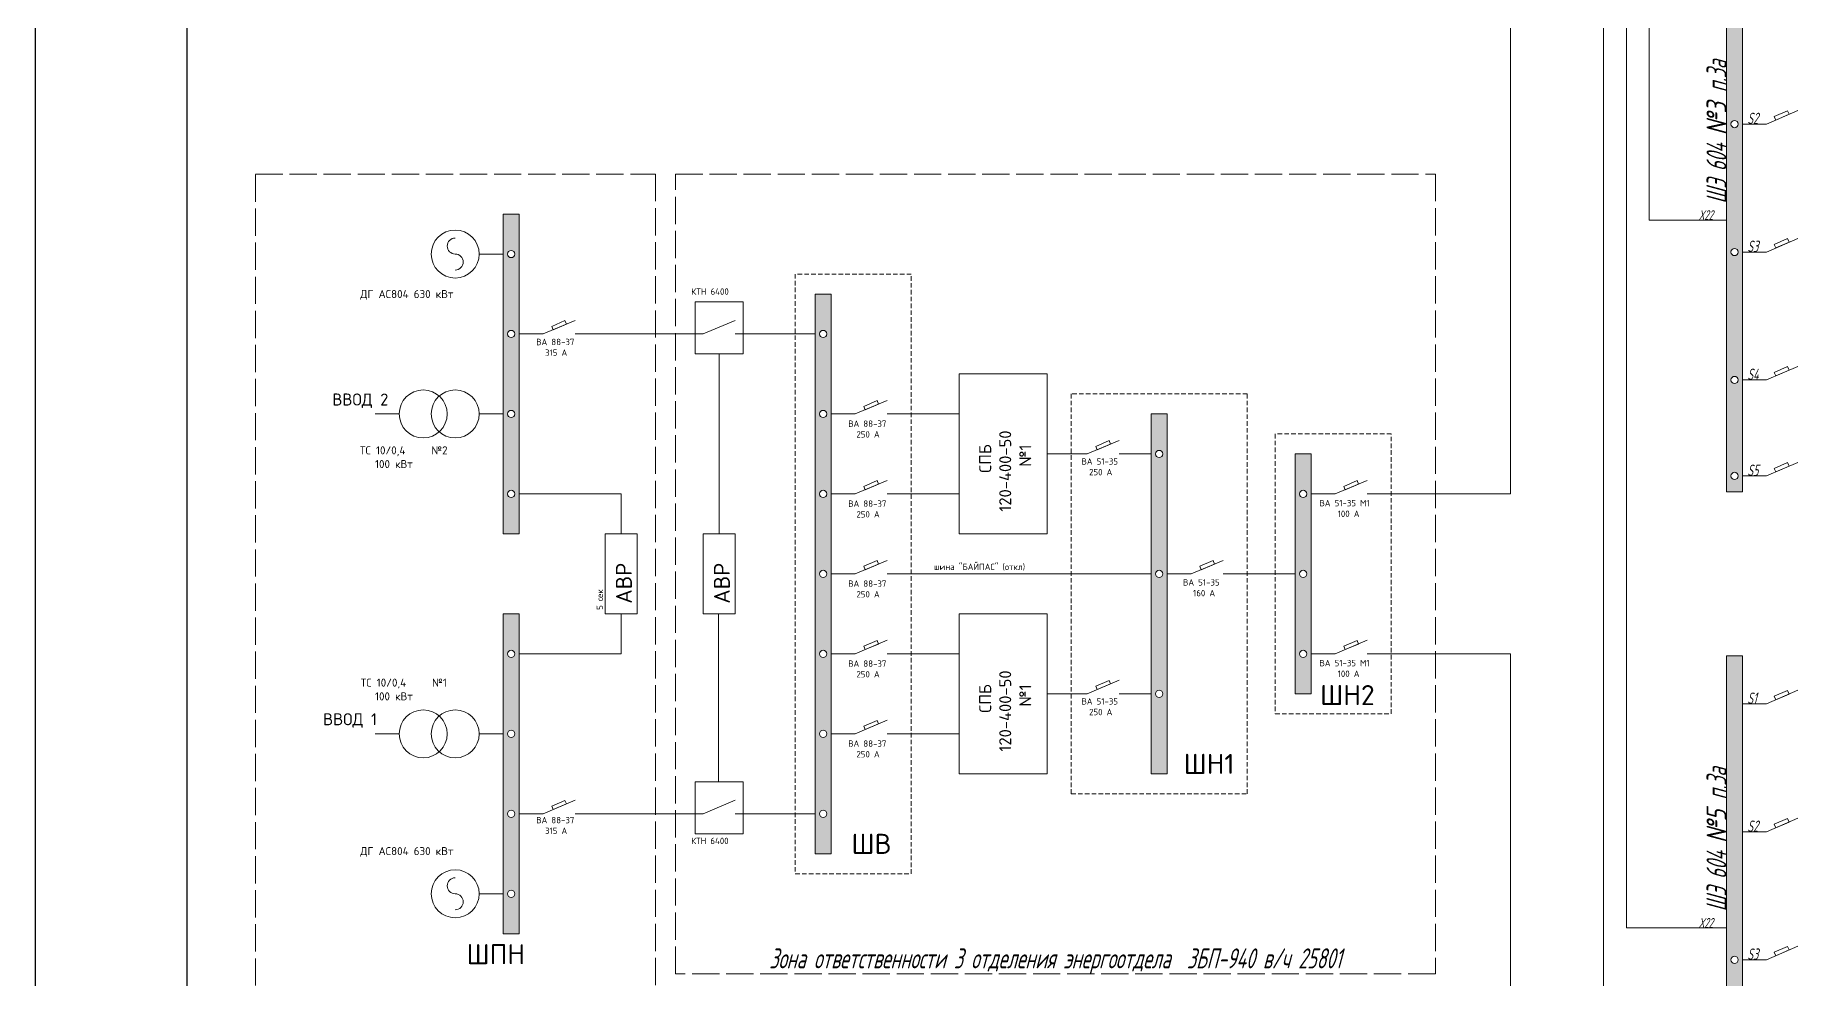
# Paper-space layout 'А2гор' of a CAD drawing. Extents: x 0 to 594, y 0 to 420.
# Drawn here: x 0 to 232.6, y 148.9 to 273.4 of the extents above; entities that cross this region are included whole.
import ezdxf

# ---------------------------------------------------------------- set-up
doc = ezdxf.new("R2010")
doc.units = 0
doc.header["$LTSCALE"] = 0.3
doc.linetypes.add('ACAD_ISO02W100', pattern=[15, 12, -3])
doc.linetypes.add('JIS_02_2.0', pattern=[3, 2, -1])
doc.layers.get('0').update_dxf_attribs({"linetype": 'CONTINUOUS', "lineweight": 15})
doc.layers.add('Format', color=7, linetype='CONTINUOUS', lineweight=30)
doc.layers.add('Text', color=242, linetype='CONTINUOUS', lineweight=15)
doc.styles.get("Standard").update_dxf_attribs({"font": 'isocpeur.ttf', "width": 0.8, "oblique": 15})

psp = doc.layouts.new('А2гор')

# ---------------------------------------------------------------- hatches: boundary and pattern name
h = psp.add_hatch(color=256)
h.paths.add_polyline_path([(223.2488941192691, 284.9525018279901), (225.3608941192691, 284.9525018279901), (225.3608941192691, 213.1445009146171), (223.2488941192691, 213.1445018279902)])
edge = h.paths.add_edge_path(flags=16)
edge.add_arc((224.3048941192691, 278.6165018279902), 0.4777773656132356, 0, 360)
edge = h.paths.add_edge_path(flags=16)
edge.add_arc((224.3048941192691, 261.7205018279902), 0.4777773656132356, 0, 360)
edge = h.paths.add_edge_path(flags=16)
edge.add_arc((224.3048941192691, 244.8244999919315), 0.4777773656132356, 0, 360)
edge = h.paths.add_edge_path(flags=16)
edge.add_arc((224.3048941192691, 227.9284999919316), 0.4777773656132356, 0, 360)
edge = h.paths.add_edge_path(flags=16)
edge.add_arc((224.3048941192691, 215.2564992057802), 0.4777773656132356, 0, 360)
h = psp.add_hatch(color=256)
edge = h.paths.add_edge_path(flags=16)
edge.add_arc((62.8252706640711, 244.5605034646951), 0.4777773656132356, 0, 360)
edge = h.paths.add_edge_path(flags=16)
edge.add_arc((62.8252706640711, 234.0005034646951), 0.4777773656132356, 0, 360)
edge = h.paths.add_edge_path(flags=16)
edge.add_arc((62.8252706640711, 223.4405034646951), 0.4777773656132356, 0, 360)
edge = h.paths.add_edge_path(flags=16)
edge.add_arc((62.8252706640711, 212.8805034646952), 0.4777773656132356, 0, 360)
h.paths.add_polyline_path([(61.76927066407106, 249.8405034646951), (61.76927066407106, 207.6005034646951), (63.88127066407108, 207.6005034646951), (63.88127066407108, 249.8405034646951)])
h = psp.add_hatch(color=256)
edge = h.paths.add_edge_path(flags=16)
edge.add_arc((104.009270664071, 234.0005034646951), 0.4777773656132356, 0, 360)
edge = h.paths.add_edge_path(flags=16)
edge.add_arc((104.009270664071, 223.4405034646951), 0.4777773656132356, 0, 360)
edge = h.paths.add_edge_path(flags=16)
edge.add_arc((104.009270664071, 212.8805034646952), 0.4777773656132356, 0, 360)
edge = h.paths.add_edge_path(flags=16)
edge.add_arc((104.009270664071, 202.3205034646951), 0.4777773656132356, 0, 360)
edge = h.paths.add_edge_path(flags=16)
edge.add_arc((104.009270664071, 191.7605034463856), 0.4777773656132356, 0, 360)
edge = h.paths.add_edge_path(flags=16)
edge.add_arc((104.009270664071, 181.2005034463856), 0.4777773656132356, 0, 360)
edge = h.paths.add_edge_path(flags=16)
edge.add_arc((104.009270664071, 170.6405034463856), 0.4777773656132356, 0, 360)
h.paths.add_polyline_path([(102.9532722399003, 239.2805034646951), (102.9532722399003, 165.3605034646951), (105.0652722399003, 165.3605034646951), (105.0652722399003, 239.2805034646951)])
h = psp.add_hatch(color=256)
edge = h.paths.add_edge_path(flags=16)
edge.add_arc((148.3612706640711, 218.1605042259368), 0.4777773656132356, 0, 360)
edge = h.paths.add_edge_path(flags=16)
edge.add_arc((148.3612706640711, 202.3205022181154), 0.4777773656132356, 0, 360)
edge = h.paths.add_edge_path(flags=16)
edge.add_arc((148.3612706640711, 186.4805014063169), 0.4777773656132356, 0, 360)
h.paths.add_polyline_path([(147.305270431256, 223.4405034646951), (147.305270431256, 175.9205034646951), (149.417270431256, 175.9205034646951), (149.417270431256, 223.4405034646951)])
h = psp.add_hatch(color=256)
edge = h.paths.add_edge_path(flags=16)
edge.add_arc((167.3692732623241, 212.8805034646952), 0.4777773656132356, 0, 360)
edge = h.paths.add_edge_path(flags=16)
edge.add_arc((167.3692732623241, 202.3205015878528), 0.4777773656132356, 0, 360)
edge = h.paths.add_edge_path(flags=16)
edge.add_arc((167.3692732623241, 191.7605034646951), 0.4777773656132356, 0, 360)
h.paths.add_polyline_path([(166.3132730295091, 218.1605034646951), (166.3132730295091, 186.4805034646951), (168.4252730295091, 186.4805034646951), (168.4252730295091, 218.1605034646951)])
h = psp.add_hatch(color=256)
edge = h.paths.add_edge_path(flags=16)
edge.add_arc((62.8252706640711, 191.7605034646951), 0.4777773656132356, 0, 360)
edge = h.paths.add_edge_path(flags=16)
edge.add_arc((62.8252706640711, 181.2005034646951), 0.4777773656132356, 0, 360)
edge = h.paths.add_edge_path(flags=16)
edge.add_arc((62.8252706640711, 170.6405034646951), 0.4777773656132356, 0, 360)
edge = h.paths.add_edge_path(flags=16)
edge.add_arc((62.8252706640711, 160.0805034646951), 0.4777773656132356, 0, 360)
h.paths.add_polyline_path([(61.76927066407106, 154.8005034646951), (61.76927066407106, 197.0405034646951), (63.88127066407108, 197.0405034646951), (63.88127066407108, 154.8005034646951)])
h = psp.add_hatch(color=256)
h.paths.add_polyline_path([(223.2488937003696, 191.4964994524332), (225.3608937003695, 191.4964994524332), (225.3608937003695, 119.6884985390599), (223.2488937003696, 119.6884994524331)])
edge = h.paths.add_edge_path(flags=16)
edge.add_arc((224.3048937003695, 151.3684976163745), 0.4777773656132356, 0, 360)
edge = h.paths.add_edge_path(flags=16)
edge.add_arc((224.3048937003695, 134.4724976163745), 0.4777773656132356, 0, 360)
edge = h.paths.add_edge_path(flags=16)
edge.add_arc((224.3048937003695, 121.8004968302155), 0.4777773656132356, 0, 360)

# ---------------------------------------------------------------- linework, layer by layer
at = {"lineweight": 15}
for p, q in [((228.5288941192692, 261.7205018279902), (232.6454046873328, 263.5139311392131)), ((228.5288941604215, 244.8244999919315), (232.6454047284852, 246.6179293031544)), ((67.04927066407107, 234.0005034646951), (71.27327066407105, 235.793932775918)), ((88.16927066407106, 234.0005034463856), (92.39327066407104, 235.7939327576161)), ((228.5288941604215, 227.9284999919316), (232.6454047284852, 229.7219293031544)), ((108.2332706640711, 223.4405034646951), (112.4572706640711, 225.2339327759179)), ((138.8572706640711, 218.1605042259368), (143.0812706640711, 219.9539335371673)), ((228.5288851043227, 215.2564992057802), (232.6453956723864, 217.0499285170032)), ((108.2332706640711, 212.8805034646952), (112.4572706640711, 214.673932775918)), ((171.5932693869267, 212.8805034185178), (175.8172693869268, 214.6739327297407)), ((108.2332729670276, 202.3205022181154), (112.4572729670276, 204.1139315293383)), ((152.5852711583833, 202.3205015878528), (156.8092711583833, 204.1139308990834)), ((108.2332706640711, 191.7605034463856), (112.4572706640711, 193.5539327576161)), ((171.5932693869267, 191.7605034185178), (175.8172693869268, 193.5539327297407)), ((138.8572722336767, 186.4805012291452), (143.0812722336767, 188.273930540368)), ((228.5288937003696, 185.1605015910953), (232.6454042684333, 186.9539309023181)), ((108.2332706640711, 181.2005034463856), (112.4572706640711, 182.9939327576161)), ((67.04927066407107, 170.6405034646951), (71.27327066407105, 172.433932775918)), ((88.16927066407106, 170.6405034463856), (92.39327066407104, 172.4339327576161)), ((228.5288937003696, 168.2645015910953), (232.6454042684333, 170.0579309023181)), ((228.5288937415143, 151.3684976163745), (232.6454043095779, 153.1619269275973))]:
    psp.add_line(p, q, dxfattribs=at)
for p, q in [((228.5288941192692, 261.7205018279902), (225.3608941192691, 261.7205018279902)), ((63.88127066407108, 249.8405034646951), (61.76927066407106, 249.8405034646951)), ((61.76927066407106, 249.8405034646951), (61.76927066407106, 207.6005034646951)), ((63.88127066407108, 207.6005034646951), (63.88127066407108, 249.8405034646951)), ((223.2488941192691, 249.0485018279902), (219.0248941192691, 249.0485018279902)), ((58.60127066407107, 244.5605034646951), (61.76927066407106, 244.5605034646951)), ((228.5288941604215, 244.8244999919315), (225.3608941604215, 244.8244999919315)), ((93.44927066407108, 238.2245034646951), (87.11327066407102, 238.2245034646951)), ((87.11327066407102, 238.2245034646951), (87.11327066407102, 231.3605034646951)), ((93.44927066407108, 231.3605034646951), (93.44927066407108, 238.2245034646951)), ((105.0652722399003, 239.2805034646951), (102.9532722399003, 239.2805034646951)), ((102.9532722399003, 239.2805034646951), (102.9532722399003, 165.3605034646951)), ((105.0652722399003, 165.3605034646951), (105.0652722399003, 239.2805034646951)), ((69.92514570700524, 235.7676543866061), (68.1737616623916, 235.0046335152071)), ((68.1737616623916, 235.0046335152071), (68.36740511740007, 234.560158049145)), ((68.36740511740007, 234.560158049145), (70.12592793792172, 235.3067930801074)), ((70.12592793792172, 235.3067930801074), (69.92514570700524, 235.7676543866061)), ((67.04927066407107, 234.0005034646951), (63.88127066407108, 234.0005034646951)), ((71.27327223782575, 234.0005034551984), (85.00127066407107, 234.0005034463856)), ((88.16927066407106, 234.0005034463856), (85.00127066407107, 234.0005034463856)), ((92.39327066407104, 234.0005034463856), (102.9532706640711, 234.0005034463856)), ((87.11327066407102, 231.3605034646951), (93.44927066407108, 231.3605034646951)), ((90.28127223990033, 231.3605034646951), (90.28127223990033, 207.6005049871938)), ((133.5772706640711, 228.7205034646951), (121.9612727680119, 228.7205034646951)), ((121.9612727680119, 228.7205034646951), (121.9612727680119, 207.6005049871938)), ((133.5772706640711, 207.6005049871938), (133.5772706640711, 228.7205034646951)), ((228.5288941604215, 227.9284999919316), (225.3608941604215, 227.9284999919316)), ((44.87327066407104, 223.4405034646951), (48.04127066407111, 223.4405034646951)), ((58.60127066407107, 223.4405034646951), (61.76927066407106, 223.4405034646951)), ((105.0652722399003, 223.4405034646951), (108.2332706640711, 223.4405034646951)), ((111.1091457070053, 225.2076543866061), (109.3577616623916, 224.4446335152072)), ((109.3577616623916, 224.4446335152072), (109.5514051174001, 224.0001580491451)), ((109.5514051174001, 224.0001580491451), (111.3099279379217, 224.7467930801074)), ((111.3099279379217, 224.7467930801074), (111.1091457070053, 225.2076543866061)), ((112.4572706640711, 223.4405034646951), (121.9612727680119, 223.4405034646951)), ((149.417270431256, 223.4405034646951), (147.305270431256, 223.4405034646951)), ((147.305270431256, 223.4405034646951), (147.305270431256, 175.9205034646951)), ((149.417270431256, 175.9205034646951), (149.417270431256, 223.4405034646951)), ((141.7331457070053, 219.9276551478631), (139.9817616623916, 219.1646342764488)), ((139.9817616623916, 219.1646342764488), (140.1754051174001, 218.7201588103944)), ((140.1754051174001, 218.7201588103944), (141.9339279379217, 219.4667938413644)), ((141.9339279379217, 219.4667938413644), (141.7331457070053, 219.9276551478631)), ((133.5772706640711, 218.1605042259368), (138.8572706640711, 218.1605042259368)), ((143.0812706640711, 218.1605042259368), (147.305270664071, 218.1605042259368)), ((168.4252730295091, 218.1605034646951), (166.3132730295091, 218.1605034646951)), ((166.3132730295091, 218.1605034646951), (166.3132730295091, 186.4805034646951)), ((168.4252730295091, 186.4805034646951), (168.4252730295091, 218.1605034646951)), ((111.1091457070053, 214.6476543866061), (109.3577616623916, 213.8846335152071)), ((109.5514051174001, 213.440158049145), (111.3099279379217, 214.1867930801074)), ((111.3099279379217, 214.1867930801074), (111.1091457070053, 214.6476543866061)), ((174.4691444298532, 214.6476543404288), (172.7177603852549, 213.8846334690299)), ((172.9114038402481, 213.4401580029677), (174.6699266607851, 214.1867930339301)), ((174.6699266607851, 214.1867930339301), (174.4691444298532, 214.6476543404288)), ((228.5288851043227, 215.2564992057802), (225.3608851043227, 215.2564992057802)), ((67.04927066407107, 212.8805034646952), (63.88127066407108, 212.8805034646952)), ((67.04927066407107, 212.8805034646952), (77.3452706640711, 212.8805034646952)), ((77.3452706640711, 212.8805034646952), (77.3452706640711, 207.6005034646951)), ((105.0652722399003, 212.8805034646952), (108.2332706640711, 212.8805034646952)), ((109.3577616623916, 213.8846335152071), (109.5514051174001, 213.440158049145)), ((112.4572706640711, 212.8805034646952), (121.9612727680119, 212.8805034646952)), ((168.4252709627559, 212.8805034185178), (171.5932693869267, 212.8805034185178)), ((172.7177603852549, 213.8846334690299), (172.9114038402481, 213.4401580029677)), ((175.8172693869268, 212.8805034185178), (185.3212714908676, 212.8805034185178)), ((61.76927066407106, 207.6005034646951), (63.88127066407108, 207.6005034646951)), ((79.4572743417743, 207.6005028161308), (75.23327223782579, 207.6005028161308)), ((75.23327223782579, 207.6005028161308), (75.23327223782579, 197.0405028161307)), ((79.4572743417743, 197.0405028161307), (79.4572743417743, 207.6005028161308)), ((92.39327276801188, 207.6005049871938), (88.16927066407106, 207.6005049871938)), ((88.16927066407106, 207.6005049871938), (88.16927066407106, 197.0405049871938)), ((92.39327276801188, 197.0405049871938), (92.39327276801188, 207.6005049871938)), ((121.9612727680119, 207.6005049871938), (133.5772706640711, 207.6005049871938)), ((111.1091480099541, 204.0876531400341), (109.3577639653481, 203.3246322686198)), ((109.3577639653481, 203.3246322686198), (109.551407420349, 202.8801568025654)), ((109.551407420349, 202.8801568025654), (111.3099302408859, 203.6267918335353)), ((111.3099302408859, 203.6267918335353), (111.1091480099541, 204.0876531400341)), ((155.4611462013098, 204.0876525097793), (153.7097621567038, 203.3246316383649)), ((153.7097621567038, 203.3246316383649), (153.9034056117046, 202.8801561723106)), ((153.9034056117046, 202.8801561723106), (155.6619284322416, 203.6267912032805)), ((155.6619284322416, 203.6267912032805), (155.4611462013098, 204.0876525097793)), ((105.0652745428568, 202.3205022181154), (108.2332706640711, 202.3205022181154)), ((112.4572706640711, 202.3205022181154), (147.305270664071, 202.3205022181154)), ((149.4172727342126, 202.3205015878528), (152.5852711583833, 202.3205015878528)), ((156.8092711583833, 202.3205015878528), (166.3132732623241, 202.3205015878528)), ((61.76927066407106, 197.0405034646951), (63.88127066407108, 197.0405034646951)), ((61.76927066407106, 154.8005034646951), (61.76927066407106, 197.0405034646951)), ((63.88127066407108, 197.0405034646951), (63.88127066407108, 154.8005034646951)), ((75.23327223782579, 197.0405028161307), (79.4572743417743, 197.0405028161307)), ((77.3452706640711, 191.7605034646951), (77.3452706640711, 197.0405034646951)), ((88.16927066407106, 197.0405049871938), (92.39327276801188, 197.0405049871938)), ((90.16945368469841, 174.8645034646951), (90.16945368469841, 197.0405049871938)), ((121.9612727680119, 197.0405006450676), (133.5772706640711, 197.0405006450676)), ((121.9612727680119, 175.9205021675663), (121.9612727680119, 197.0405006450676)), ((133.5772706640711, 197.0405006450676), (133.5772706640711, 175.9205021675663)), ((111.1091457070053, 193.5276543683042), (109.3577616623916, 192.7646334968976)), ((111.3099279379217, 193.0667930618055), (111.1091457070053, 193.5276543683042)), ((174.4691444298532, 193.5276543404288), (172.7177603852549, 192.7646334690298)), ((174.6699266607851, 193.0667930339301), (174.4691444298532, 193.5276543404288)), ((67.04927066407107, 191.7605034646951), (63.88127066407108, 191.7605034646951)), ((67.04927066407107, 191.7605034646951), (77.3452706640711, 191.7605034646951)), ((105.0652722399003, 191.7605034463856), (108.2332706640711, 191.7605034463856)), ((109.3577616623916, 192.7646334968976), (109.5514051174001, 192.3201580308355)), ((109.5514051174001, 192.3201580308355), (111.3099279379217, 193.0667930618055)), ((112.4572706640711, 191.7605021675663), (121.9612727680119, 191.7605021675663)), ((168.4252709627559, 191.7605034185178), (171.5932693869267, 191.7605034185178)), ((172.7177603852549, 192.7646334690298), (172.9114038402481, 192.3201580029677)), ((172.9114038402481, 192.3201580029677), (174.6699266607851, 193.0667930339301)), ((175.8172693869268, 191.7605034185178), (185.3212714908676, 191.7605034185178)), ((133.5772706640711, 186.4805014063169), (138.8572706640711, 186.4805014063169)), ((141.7331472766109, 188.2476521510715), (139.9817632320049, 187.4846312796572)), ((139.9817632320049, 187.4846312796572), (140.1754066870058, 187.0401558136028)), ((140.1754066870058, 187.0401558136028), (141.933929507535, 187.786790844565)), ((141.933929507535, 187.786790844565), (141.7331472766109, 188.2476521510715)), ((143.0812706640711, 186.4805014063169), (147.305270664071, 186.4805014063169)), ((166.3132730295091, 186.4805034646951), (168.4252730295091, 186.4805034646951)), ((228.5288937003696, 185.1605015910953), (225.3608937003695, 185.1605015910953)), ((111.1091457070053, 182.9676543683042), (109.3577616623916, 182.2046334968976)), ((109.3577616623916, 182.2046334968976), (109.5514051174001, 181.7601580308355)), ((109.5514051174001, 181.7601580308355), (111.3099279379217, 182.5067930618055)), ((111.3099279379217, 182.5067930618055), (111.1091457070053, 182.9676543683042)), ((44.87327066407104, 181.2005034646951), (48.04127066407111, 181.2005034646951)), ((58.60127066407107, 181.2005034646951), (61.76927066407106, 181.2005034646951)), ((105.0652722399003, 181.2005034463856), (108.2332706640711, 181.2005034463856)), ((112.4572706640711, 181.2005021675662), (121.9612727680119, 181.2005021675662)), ((93.44927066407108, 174.8645034646951), (87.11327066407102, 174.8645034646951)), ((87.11327066407102, 174.8645034646951), (87.11327066407102, 168.0005034646951)), ((93.44927066407108, 168.0005034646951), (93.44927066407108, 174.8645034646951)), ((133.5772706640711, 175.9205021675663), (121.9612727680119, 175.9205021675663)), ((147.305270431256, 175.9205034646951), (149.417270431256, 175.9205034646951)), ((69.92514570700524, 172.4076543866061), (68.1737616623916, 171.6446335152071)), ((70.12592793792172, 171.9467930801073), (69.92514570700524, 172.4076543866061)), ((67.04927066407107, 170.6405034646951), (63.88127066407108, 170.6405034646951)), ((68.1737616623916, 171.6446335152071), (68.36740511740007, 171.2001580491451)), ((68.36740511740007, 171.2001580491451), (70.12592793792172, 171.9467930801073)), ((71.27327223782575, 170.6405034551985), (85.00127066407107, 170.6405034463856)), ((88.16927066407106, 170.6405034463856), (85.00127066407107, 170.6405034463856)), ((92.39327066407104, 170.6405034463856), (102.9532706640711, 170.6405034463856)), ((87.11327066407102, 168.0005034646951), (93.44927066407108, 168.0005034646951)), ((228.5288937003696, 168.2645015910953), (225.3608937003695, 168.2645015910953)), ((102.9532722399003, 165.3605034646951), (105.0652722399003, 165.3605034646951)), ((58.60127066407107, 160.0805034646951), (61.76927066407106, 160.0805034646951)), ((63.88127066407108, 154.8005034646951), (61.76927066407106, 154.8005034646951)), ((223.2488937003696, 155.5924994524331), (219.0248937003695, 155.5924994524331)), ((228.5288937415143, 151.3684976163745), (225.3608937415142, 151.3684976163745))]:
    psp.add_line(p, q)
for points in [[(223.2488941192691, 284.9525018279901), (225.3608941192691, 284.9525018279901), (225.3608941192691, 213.1445009146171), (223.2488941192691, 213.1445018279902)], [(229.7513355886621, 262.2530796815488), (231.5027196332681, 263.0161005529478), (231.297279730267, 263.4876527499165), (229.545895685661, 262.7246318785022)], [(229.7513356298068, 245.3570778454902), (231.5027196744128, 246.1200987168891), (231.2972797714117, 246.5916509138502), (229.5458957268134, 245.8286300424435)], [(229.7513356298068, 228.4610778454901), (231.5027196744128, 229.224098716889), (231.2972797714117, 229.6956509138502), (229.5458957268134, 228.9326300424435)], [(229.751326573708, 215.7890770593235), (231.502710618314, 216.5520979307378), (231.2972707153129, 217.0236501276912), (229.5458866707146, 216.2606292562923)], [(223.2488937003696, 191.4964994524332), (225.3608937003695, 191.4964994524332), (225.3608937003695, 119.6884985390599), (223.2488937003696, 119.6884994524331)], [(229.7513351697548, 185.6930794446538), (231.5027192143608, 186.4561003160529), (231.2972793113598, 186.9276525130217), (229.5458952667614, 186.1646316416073)], [(229.7513351697548, 168.7970794446539), (231.5027192143608, 169.5601003160529), (231.2972793113598, 170.0316525130217), (229.5458952667614, 169.2686316416073)], [(229.7513352109071, 151.9010754699254), (231.5027192555055, 152.664096341332), (231.2972793525121, 153.1356485382931), (229.5458953078984, 152.3726276668865)]]:
    psp.add_lwpolyline(points, close=True)
at = {"linetype": 'ACAD_ISO02W100'}
for points in [[(29.05953178526963, 255.1205015878606), (81.85953178526964, 255.1205015878606), (81.85953178526964, 138.9605015878606), (29.05953178526963, 138.9605015878606)], [(84.49953037255922, 255.1205021632789), (184.8079680261505, 255.1205021632789), (184.8079680261505, 149.5205015878604), (84.49953037255922, 149.5205015878606)]]:
    psp.add_lwpolyline(points, close=True, dxfattribs=at)
at = {"linetype": 'JIS_02_2.0'}
for points in [[(100.3132722399003, 162.7205015878606), (115.6252722399003, 162.7205015878606), (115.6252722399003, 241.9205015878606), (100.3132722399003, 241.9205015878606)], [(136.745270431256, 173.2805015878606), (159.977270431256, 173.2805015878606), (159.977270431256, 226.0805015878606), (136.745270431256, 226.0805015878606)], [(163.6732730295091, 183.8405015878606), (178.9852730295091, 183.8405015878606), (178.9852730295091, 220.8005015878606), (163.6732730295091, 220.8005015878606)]]:
    psp.add_lwpolyline(points, close=True, dxfattribs=at)
for centre, radius in [((224.3048941192691, 261.7205018279902), 0.4777773656132356), ((55.43327066407107, 244.5605034646951), 3.168000000000001), ((62.8252706640711, 244.5605034646951), 0.4777773656132356), ((224.3048941192691, 244.8244999919315), 0.4777773656132356), ((62.8252706640711, 234.0005034646951), 0.4777773656132356), ((104.009270664071, 234.0005034646951), 0.4777773656132356), ((224.3048941192691, 227.9284999919316), 0.4777773656132356), ((51.20927066407104, 223.4405034646951), 3.168000000000001), ((55.43327066407107, 223.4405034646951), 3.168000000000001), ((62.8252706640711, 223.4405034646951), 0.4777773656132356), ((104.009270664071, 223.4405034646951), 0.4777773656132356), ((148.3612706640711, 218.1605042259368), 0.4777773656132356), ((224.3048941192691, 215.2564992057802), 0.4777773656132356), ((62.8252706640711, 212.8805034646952), 0.4777773656132356), ((104.009270664071, 212.8805034646952), 0.4777773656132356), ((167.3692732623241, 212.8805034646952), 0.4777773656132356), ((104.009270664071, 202.3205034646951), 0.4777773656132356), ((148.3612706640711, 202.3205022181154), 0.4777773656132356), ((167.3692732623241, 202.3205015878528), 0.4777773656132356), ((62.8252706640711, 191.7605034646951), 0.4777773656132356), ((104.009270664071, 191.7605034463856), 0.4777773656132356), ((167.3692732623241, 191.7605034646951), 0.4777773656132356), ((148.3612706640711, 186.4805014063169), 0.4777773656132356), ((51.20927066407104, 181.2005034646951), 3.168000000000001), ((55.43327066407107, 181.2005034646951), 3.168000000000001), ((62.8252706640711, 181.2005034646951), 0.4777773656132356), ((104.009270664071, 181.2005034463856), 0.4777773656132356), ((62.8252706640711, 170.6405034646951), 0.4777773656132356), ((104.009270664071, 170.6405034463856), 0.4777773656132356), ((55.43327066407107, 160.0805034646951), 3.168000000000001), ((62.8252706640711, 160.0805034646951), 0.4777773656132356), ((224.3048937003695, 151.3684976163745), 0.4777773656132356)]:
    psp.add_circle(centre, radius)
for centre, start, end in [((55.43327066407107, 245.6165034646951), 90, 270), ((55.43327066407107, 243.5045034646951), 270, 90), ((55.43327066407107, 161.1365034646951), 90, 270), ((55.43327066407107, 159.0245034646951), 270, 90)]:
    psp.add_arc(centre, 1.056, start, end)
at = {"layer": 'Format'}
for p, q in [((0, 420.0000000000001), (0, 0)), ((20, 415.0000000000001), (20, 5))]:
    psp.add_line(p, q, dxfattribs=at)
at = {"layer": 'Text'}
for p, q in [((213.0248941192691, 249.0485018279902), (213.0248941192691, 373.1284796869724)), ((210.0248937003695, 155.5924994524331), (210.0248937003695, 369.9604796869724)), ((207.0248932814623, 62.13649707687608), (207.0248932814623, 366.7924796869723)), ((194.7323153189034, 212.8805034185179), (194.7323153189034, 297.4505601620307)), ((219.0248941192691, 249.0485018279902), (213.0248941192691, 249.0485018279902)), ((185.3212714908676, 212.8805034185178), (194.7323153189034, 212.8805034185179)), ((194.7323153189034, 191.7605034185178), (185.3212714908676, 191.7605034185178)), ((194.7323153189034, 89.5547752141903), (194.7323153189034, 191.7605034185178)), ((219.0248937003695, 155.5924994524331), (210.0248937003695, 155.5924994524331))]:
    psp.add_line(p, q, dxfattribs=at)

# ---------------------------------------------------------------- texts
for s, height, p in [(' ДГ АС804 630 кВт', 1.056, (42.22682292134649, 238.7461145001741)), (' КТН 6400', 0.8448000000000002, (86.0677796953657, 239.1798183660412)), (' ВА 88-37', 0.8448000000000002, (65.5809278069265, 232.522962785021)), ('315 А', 0.8448000000000002, (67.2906420926467, 231.1149627850261)), ('   ВВОД 2', 1.584, (36.18189101078224, 224.5578958937994)), (' ВА 88-37', 0.8448000000000002, (106.7649278069266, 221.7355742550336)), ('250 А', 0.8448000000000002, (108.394184949783, 220.3275742550311)), (' ТС 10/0,4 ', 1.056, (42.17516435831424, 218.1090661187436)), ('№2', 1.056, (52.28259292974938, 218.1090661187436)), ('100 кВт', 1.056, (44.84634424527514, 216.2987804044612)), (' ВА 51-35', 0.8448000000000002, (137.5547808133723, 216.7508264773852)), ('250 А', 0.8448000000000002, (139.1035808133805, 215.3428264773902)), (' ВА 88-37', 0.8448000000000002, (106.7649278069266, 211.1755742550337)), ('ВА 51-35 М1', 0.8448000000000002, (169.5063223933746, 211.2441605425056)), ('250 А', 0.8448000000000002, (108.394184949783, 209.7675742550311)), ('100 А', 0.8448000000000002, (171.9200366790845, 209.8361605425031)), (' шина "БАЙПАС" (откл)', 0.8448000000000002, (118.089512792749, 202.8326471896787)), (' ВА 88-37', 0.8448000000000002, (106.7649278069266, 200.6155742550337)), ('ВА 51-35', 0.8448000000000002, (151.4990997298123, 200.7777928440832)), ('160 А', 0.8448000000000002, (152.8266425869512, 199.3697928440883)), ('250 А', 0.8448000000000002, (108.394184949783, 199.2075742550311)), (' ВА 88-37', 0.8448000000000002, (106.7649278069266, 190.0555742550337)), ('ВА 51-35 М1', 0.8448000000000002, (169.5063223933746, 190.1241605425056)), (' ТС 10/0,4 ', 1.056, (42.27168823281126, 187.4370823706552)), ('№1', 1.056, (52.37911680423103, 187.4370823706552)), ('250 А', 0.8448000000000002, (108.394184949783, 188.6475742550311)), ('100 А', 0.8448000000000002, (171.9200366790845, 188.7161605425031)), ('100 кВт', 1.056, (44.84634424527514, 185.6267966563727)), ('ШН2', 2.64, (169.6039597733991, 185.0045007019779)), ('   ВВОД 1', 1.584, (34.96150513337252, 182.3391911052764)), (' ВА 51-35', 0.8448000000000002, (137.5547808133723, 185.0708264773852)), ('250 А', 0.8448000000000002, (139.1035808133805, 183.6628264773903)), (' ВА 88-37', 0.8448000000000002, (106.7649278069266, 179.4955742550337)), ('250 А', 0.8448000000000002, (108.394184949783, 178.0875742550311)), ('ШН1', 2.64, (151.5797033406916, 175.9205034646951)), (' ВА 88-37', 0.8448000000000002, (65.5809278069265, 169.3912884738236)), ('315 А', 0.8448000000000002, (67.2906420926467, 167.9832884738288)), ('ШВ', 2.64, (107.7376955232984, 165.3605034646951)), (' ДГ АС804 630 кВт', 1.056, (42.22682292134649, 165.1908911320898)), (' КТН 6400', 0.8448000000000002, (86.04613974916484, 166.6432520679856)), ('ШПН', 2.64, (56.93117416847373, 150.7908066412157))]:
    psp.add_text(s, height=height).set_placement(p)
for s, height, p in [('120-400-50', 1.584, (128.8252727680119, 210.5422185116544)), ('СПБ', 1.584, (126.1852727680119, 215.6713613687994)), ('№1', 1.584, (131.4717557148128, 216.4749380595056)), (' АВР', 2.112, (78.75327434176918, 197.0405028161307)), (' АВР', 2.112, (91.68927276801446, 197.0405049871938)), (' 5 сек', 0.8448000000000002, (74.95167223782994, 197.0405028161307)), ('120-400-50', 1.584, (128.8252727680119, 178.8622156920345)), ('СПБ', 1.584, (126.1852727680119, 183.9913585491796)), ('№1', 1.584, (131.4717557148128, 184.7949352398781))]:
    psp.add_text(s, height=height, rotation=90).set_placement(p)
at = {"char_height": 2.64, "width": 49.19892447594079, "attachment_point": 7, "rotation": 90, "line_spacing_factor": 1.5}
for s, insert in [('{\\fGOST|b0|i0|c204|p34; \\fGOST|b0|i0|c0|p34; \\fGOST|b0|i0|c204|p34;ШЭ 604 }№3 {\\fGOST|b0|i0|c204|p34;п.3а}', (223.2488941192691, 249.0485018279902)), ('{\\fGOST|b0|i0|c204|p34; \\fGOST|b0|i0|c0|p34; \\fGOST|b0|i0|c204|p34;ШЭ 604 }№5 {\\fGOST|b0|i0|c204|p34;п.3а}', (223.2488937003696, 155.5924994524331))]:
    psp.add_mtext(s, dxfattribs=dict(at, insert=insert))
at = {"line_spacing_factor": 1.5}
for s, insert, char_height, width, attachment_point in [('{\\fGOST|b0|i0|c204|p34; \\fGOST|b0|i0|c0|p34;S\\fGOST|b0|i0|c204|p34;2}', (225.3608941192691, 261.7205018279902), 1.5, 17.20121131539205, 7), ('{\\fGOST|b0|i0|c204|p34; \\fGOST|b0|i0|c0|p34;X\\fGOST|b0|i0|c204|p34;22}', (219.0248941192767, 249.0485018279902), 1.3, 17.20121131539205, 7), ('{\\fGOST|b0|i0|c204|p34; \\fGOST|b0|i0|c0|p34;S\\fGOST|b0|i0|c204|p34;3}', (225.3608941604215, 244.8244999919315), 1.5, 17.20121131539205, 7), ('{\\fGOST|b0|i0|c204|p34; \\fGOST|b0|i0|c0|p34;S\\fGOST|b0|i0|c204|p34;4}', (225.3608941604215, 227.9284999919316), 1.5, 17.20121131539205, 7), ('{\\fGOST|b0|i0|c204|p34; \\fGOST|b0|i0|c0|p34;S\\fGOST|b0|i0|c204|p34;5}', (225.3608851043227, 215.2564992057802), 1.5, 17.20121131539205, 7), ('{\\fGOST|b0|i0|c204|p34; \\fGOST|b0|i0|c0|p34;S\\fGOST|b0|i0|c204|p34;1}', (225.3608937003695, 185.1605015910953), 1.5, 17.20121131539205, 7), ('{\\fGOST|b0|i0|c204|p34; \\fGOST|b0|i0|c0|p34;S\\fGOST|b0|i0|c204|p34;2}', (225.3608937003695, 168.2645015910953), 1.5, 17.20121131539205, 7), ('{\\fGOST|b0|i0|c204|p34; \\fGOST|b0|i0|c0|p34;X\\fGOST|b0|i0|c204|p34;22}', (219.0248937003695, 155.5924994524331), 1.3, 17.20121131539205, 7), ('{\\fGOST|b0|i0|c204|p34;Зона ответственности 3 отделения энергоотдела  3БП-940 в/ч 25801}', (134.6537491993549, 149.5205015878605), 2.64, 106.1146885174632, 8), ('{\\fGOST|b0|i0|c204|p34; \\fGOST|b0|i0|c0|p34;S\\fGOST|b0|i0|c204|p34;3}', (225.3608937415142, 151.3684976163745), 1.5, 17.20121131539205, 7)]:
    psp.add_mtext(s, dxfattribs=dict(at, insert=insert, char_height=char_height, width=width, attachment_point=attachment_point))

doc.saveas('drawing.dxf')
